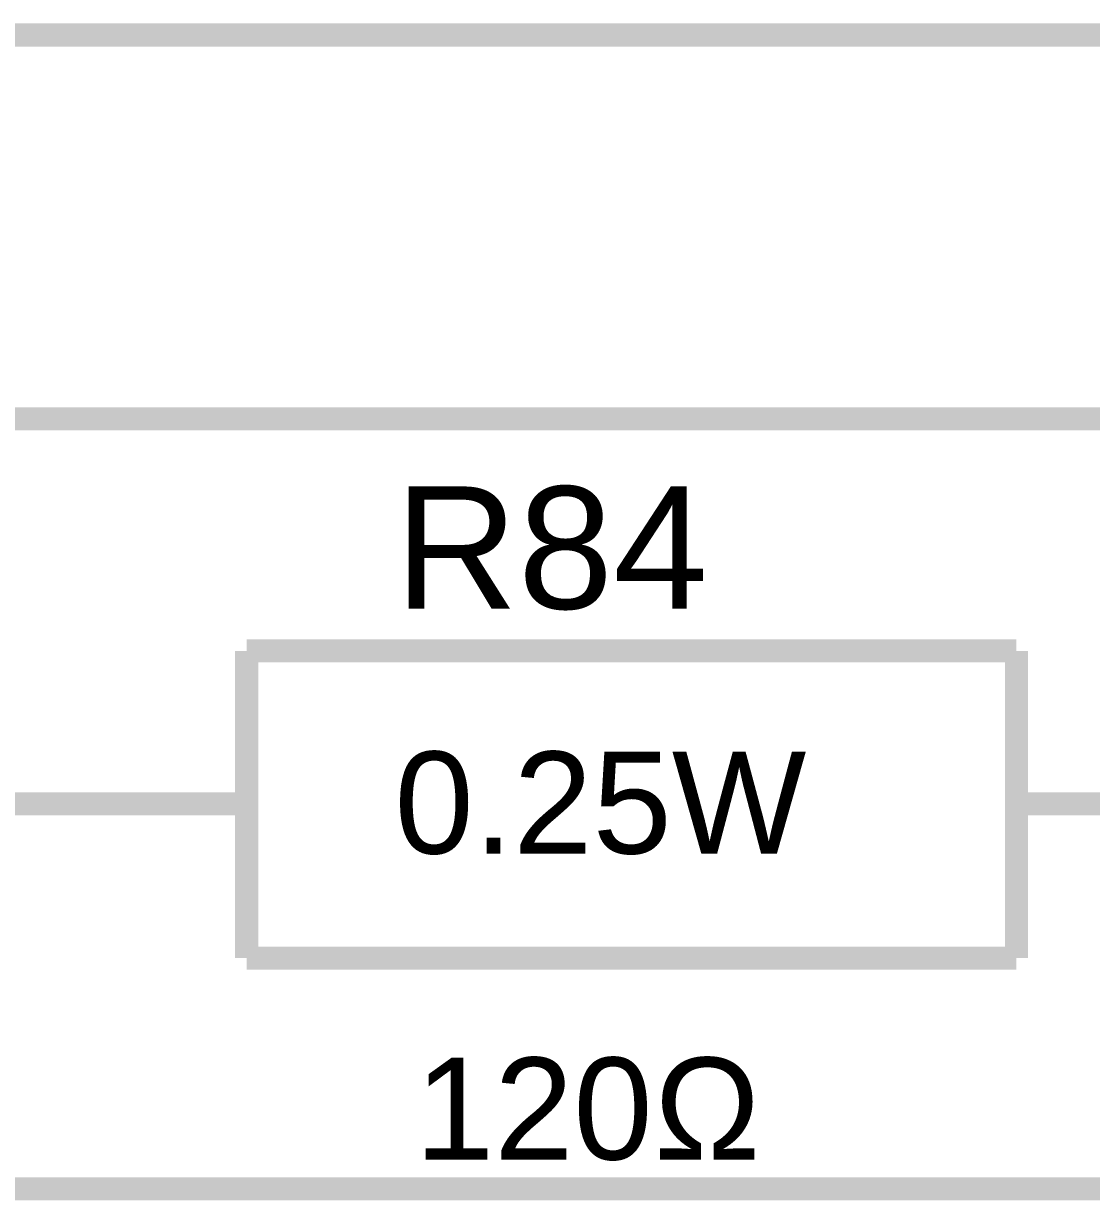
# Model space of a CAD drawing. Header units: millimetres. Extents: x -2024 to 917, y -725 to 13.
# Drawn here: x -1542 to -1528.13, y -439.31 to -424.03 of the extents above; entities that cross this region are included whole.
import ezdxf

# ---------------------------------------------------------------- set-up
doc = ezdxf.new("R2010")
doc.units = ezdxf.units.MM
doc.styles.get("Standard").update_dxf_attribs({"font": 'arial.ttf'})

msp = doc.modelspace()

# ---------------------------------------------------------------- linework, layer by layer
at = {"color": 7, "const_width": 0.3}
for points in [[(-1541.6, -434.163), (-1544.099, -434.163), (-1544.099, -429.163), (-1544.099, -424.178), (-1516.608, -424.178)], [(-1544.099, -429.163), (-1529.104, -429.163)], [(-1526.605, -429.163), (-1529.104, -429.163)], [(-1539.101, -432.176), (-1539.101, -436.167)], [(-1539.101, -432.176), (-1529.104, -432.176)], [(-1529.104, -432.176), (-1529.104, -436.167)], [(-1516.608, -439.164), (-1544.099, -439.164), (-1544.099, -434.163)], [(-1539.101, -434.163), (-1541.6, -434.163)], [(-1529.104, -434.163), (-1526.605, -434.163)], [(-1539.101, -436.167), (-1529.104, -436.167)]]:
    msp.add_lwpolyline(points, dxfattribs=at)

# ---------------------------------------------------------------- texts
at = {"color": 7}
for s, height, p in [('R84', 1.5897, (-1537.181, -431.63)), ('0.25W', 1.3247, (-1537.181, -434.809)), ('120Ω', 1.3247, (-1536.916, -438.783))]:
    msp.add_text(s, height=height, dxfattribs=at).set_placement(p)

doc.saveas('drawing.dxf')
